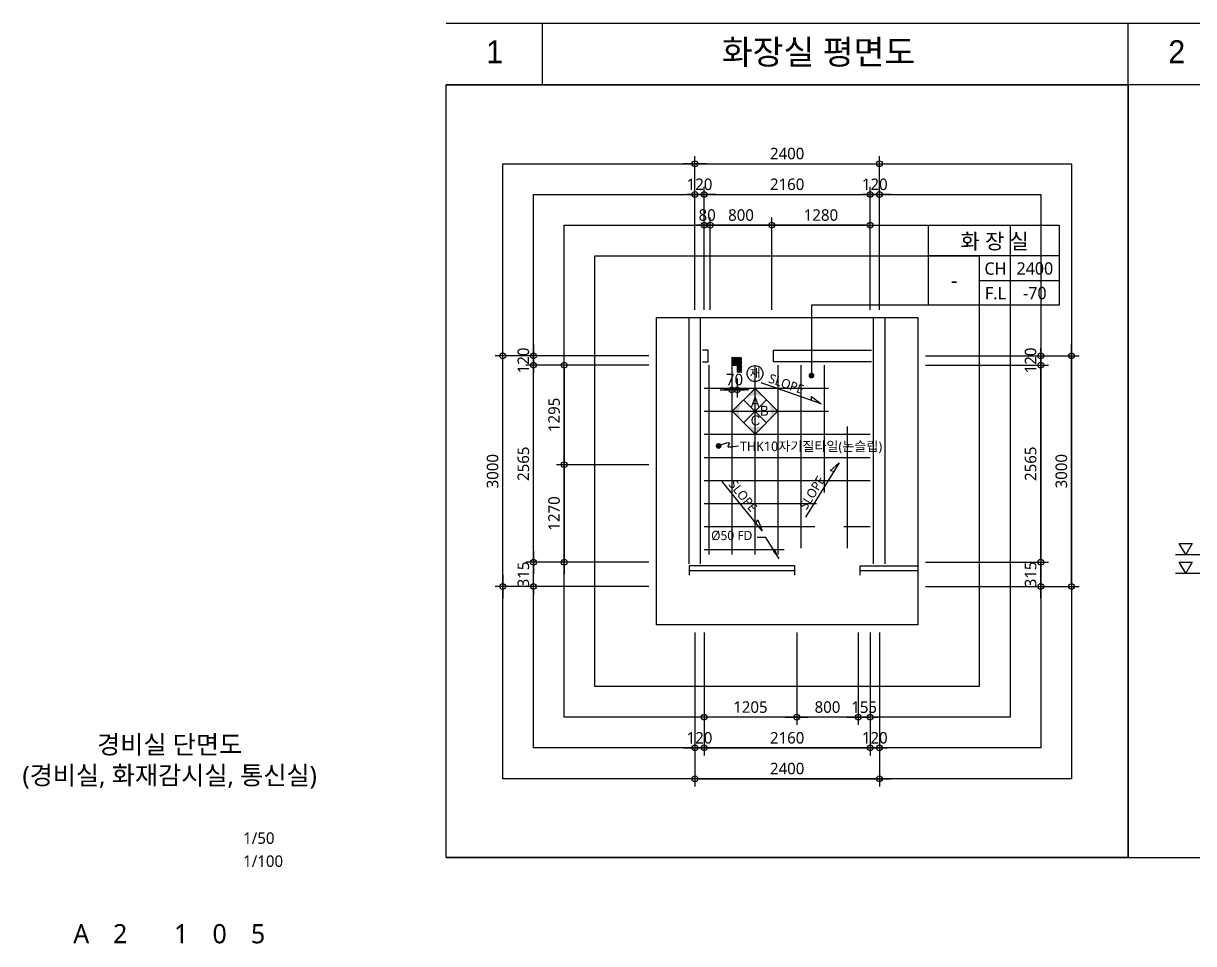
# Model space of a CAD drawing. Header units: millimetres. Extents: x 184384 to 428726, y 73696 to 101396.
# Drawn here: x 383919 to 399144, y 74076 to 86046 of the extents above; entities that cross this region are included whole.
import ezdxf
from ezdxf.enums import TextEntityAlignment as Align

# ---------------------------------------------------------------- set-up
doc = ezdxf.new("R2010")
doc.units = ezdxf.units.MM
doc.header["$LTSCALE"] = 100
doc.header["$MEASUREMENT"] = 0
doc.header["$PDSIZE"] = -10
doc.layers.get('0').update_dxf_attribs({"linetype": 'CONTINUOUS'})
doc.layers.get('DEFPOINTS').update_dxf_attribs({"color": 171, "linetype": 'CONTINUOUS'})
for name, color, linetype in [('9', 252, 'CONTINUOUS'), ('A-DIMS', 7, 'CONTINUOUS'), ('A-TEX2', 3, 'CONTINUOUS'), ('A-TEX3', 237, 'CONTINUOUS'), ('A-WALL2', 3, 'CONTINUOUS'), ('AA-FIN-LINE', 6, 'CONTINUOUS'), ('hatch', 8, 'CONTINUOUS'), ('INS', 251, 'CONTINUOUS'), ('LED', 7, 'CONTINUOUS'), ('NDIM', 7, 'CONTINUOUS'), ('TEXT', 3, 'CONTINUOUS'), ('TEXT(AXIS)', 2, 'CONTINUOUS'), ('TEXT(MIN)', 7, 'CONTINUOUS'), ('TEXT(NOTE小)', 1, 'CONTINUOUS'), ('TEXT(노트)', 7, 'CONTINUOUS'), ('TEXT(실명)', 3, 'CONTINUOUS'), ('TEXT-TITLE', 6, 'CONTINUOUS'), ('TEXT-기입', 6, 'CONTINUOUS'), ('TITLE', 7, 'CONTINUOUS'), ('WALL-석고보드', 7, 'CONTINUOUS')]:
    doc.layers.add(name, color=color, linetype=linetype)
doc.styles.add('CGS', font='cgse', dxfattribs={"bigfont": 'cgs'})
doc.styles.add('나눔바른고딕', font='NanumBarunGothic.ttf')
doc.styles.add('돋움', font='')
doc.styles.get('돋움').set_extended_font_data('Dotum')
doc.linetypes.add('BATTING', pattern='A,0.0001,-0.1,[134,ltypeshp.shx,S=0.1,R=0,X=-0.1,Y=0],-0.2,[134,ltypeshp.shx,S=0.1,R=180,X=0.1,Y=0],-0.1', length=0.4001)
doc.dimstyles.new('50 HSSHBY-A1_01', dxfattribs={"dimscale": 50, "dimtxt": 3, "dimasz": 1.5, "dimexe": 2, "dimexo": 3, "dimgap": 1.25, "dimtad": 1, "dimdec": 0, "dimzin": 0, "dimdsep": 46, "dimlunit": 6, "dimtxsty": '돋움', "dimblk": 'Dimdot-A1', "dimcen": 1, "dimdle": 1, "dimclrt": 3, "dimadec": 0, "dimazin": 0, "dimtfac": 1, "dimtdec": 0, "dimtix": 1, "dimtmove": 2, "dimatfit": 3, "dimfxl": 1, "dimtolj": 1, "dimtzin": 0, "dimarcsym": 0})
doc.dimstyles.new('NDIM 1200', dxfattribs={"dimscale": 500, "dimtxt": 3, "dimasz": 1, "dimexe": 2, "dimexo": 2, "dimgap": 1, "dimtad": 1, "dimdec": 0, "dimdsep": 46, "dimtxsty": 'CGS', "dimblk": 'DOT0', "dimcen": 1, "dimdle": 8, "dimclrd": 2, "dimclre": 2, "dimclrt": 2, "dimadec": 0, "dimazin": 0, "dimtfac": 1, "dimtdec": 0, "dimtix": 1, "dimtmove": 2, "dimatfit": 3, "dimldrblk": 'DOT0', "dimfxl": 1, "dimtolj": 1, "dimtzin": 0, "dimlwd": -1, "dimlwe": -1, "dimarcsym": 0})

# ---------------------------------------------------------------- blocks, each defined once
blk = doc.blocks.new('DOT0')
blk.add_line((-3, 0), (3, 0))
at = {"color": 6}
blk.add_circle((0, 0), 0.75, dxfattribs=at)
blk = doc.blocks.new('*D357')
at = {"layer": 'DEFPOINTS', "color": 0, "ltscale": 0.4, "transparency": 16777216}
for p in [(395056, 84221), (392656, 82221), (395056, 82221)]:
    blk.add_point(p, dxfattribs=at)
at = {"layer": 'NDIM', "ltscale": 0.4, "transparency": 16777216}
for p, q in [((392656, 82321), (392656, 84321)), ((392706, 84221), (395006, 84221)), ((395056, 82321), (395056, 84321))]:
    blk.add_line(p, q, dxfattribs=at)
at = {"layer": 'NDIM', "ltscale": 0.4, "transparency": 16777216, "xscale": 50, "yscale": 50, "zscale": 50, "rotation": 180}
blk.add_blockref('DOT0', (392656, 84221), dxfattribs=at)
at = {"layer": 'NDIM', "ltscale": 0.4, "transparency": 16777216, "xscale": 50, "yscale": 50, "zscale": 50}
blk.add_blockref('DOT0', (395056, 84221), dxfattribs=at)
at = {"layer": 'NDIM', "ltscale": 0.4, "transparency": 16777216, "insert": (393856, 84352), "char_height": 150, "attachment_point": 5, "style": '나눔바른고딕'}
blk.add_mtext('\\A1;2400', dxfattribs=at)
blk = doc.blocks.new('*D358')
at = {"layer": 'DEFPOINTS', "color": 0, "ltscale": 0.4, "transparency": 16777216}
for p in [(393656, 83421), (393656, 82221), (394936, 82221)]:
    blk.add_point(p, dxfattribs=at)
at = {"layer": 'NDIM', "ltscale": 0.4, "transparency": 16777216}
for p, q in [((393656, 82321), (393656, 83521)), ((394936, 82321), (394936, 83521)), ((394886, 83421), (393706, 83421))]:
    blk.add_line(p, q, dxfattribs=at)
at = {"layer": 'NDIM', "ltscale": 0.4, "transparency": 16777216, "xscale": 50, "yscale": 50, "zscale": 50}
for p, rotation in [((393656, 83421), 180.0000000001589), ((394936, 83421), 1.589128828527464e-10)]:
    blk.add_blockref('DOT0', p, dxfattribs=dict(at, rotation=rotation))
at = {"layer": 'NDIM', "ltscale": 0.4, "transparency": 16777216, "insert": (394296, 83552), "char_height": 150, "attachment_point": 5, "style": '나눔바른고딕'}
blk.add_mtext('\\A1;1280', dxfattribs=at)
blk = doc.blocks.new('*D359')
at = {"layer": 'DEFPOINTS', "color": 0, "ltscale": 0.4, "transparency": 16777216}
for p in [(395056, 83821), (394936, 82221), (395056, 82221)]:
    blk.add_point(p, dxfattribs=at)
at = {"layer": 'NDIM', "ltscale": 0.4, "transparency": 16777216}
for p, q in [((394936, 82321), (394936, 83921)), ((395056, 82321), (395056, 83921)), ((394886, 83821), (394836, 83821)), ((394936, 83821), (395056, 83821)), ((395106, 83821), (395156, 83821))]:
    blk.add_line(p, q, dxfattribs=at)
at = {"layer": 'NDIM', "ltscale": 0.4, "transparency": 16777216, "xscale": 50, "yscale": 50, "zscale": 50}
blk.add_blockref('DOT0', (394936, 83821), dxfattribs=at)
at = {"layer": 'NDIM', "ltscale": 0.4, "transparency": 16777216, "xscale": 50, "yscale": 50, "zscale": 50, "rotation": 180}
blk.add_blockref('DOT0', (395056, 83821), dxfattribs=at)
at = {"layer": 'NDIM', "ltscale": 0.4, "transparency": 16777216, "insert": (394996, 83952), "char_height": 150, "attachment_point": 5, "style": '나눔바른고딕'}
blk.add_mtext('\\A1;120', dxfattribs=at)
blk = doc.blocks.new('*D360')
at = {"layer": 'DEFPOINTS', "color": 0, "ltscale": 0.4, "transparency": 16777216}
for p in [(392776, 83821), (392656, 82221), (392776, 82221)]:
    blk.add_point(p, dxfattribs=at)
at = {"layer": 'NDIM', "ltscale": 0.4, "transparency": 16777216}
for p, q in [((392656, 82321), (392656, 83921)), ((392776, 82321), (392776, 83921)), ((392606, 83821), (392556, 83821)), ((392656, 83821), (392776, 83821)), ((392826, 83821), (392876, 83821))]:
    blk.add_line(p, q, dxfattribs=at)
at = {"layer": 'NDIM', "ltscale": 0.4, "transparency": 16777216, "xscale": 50, "yscale": 50, "zscale": 50}
blk.add_blockref('DOT0', (392656, 83821), dxfattribs=at)
at = {"layer": 'NDIM', "ltscale": 0.4, "transparency": 16777216, "xscale": 50, "yscale": 50, "zscale": 50, "rotation": 180}
blk.add_blockref('DOT0', (392776, 83821), dxfattribs=at)
at = {"layer": 'NDIM', "ltscale": 0.4, "transparency": 16777216, "insert": (392716, 83952), "char_height": 150, "attachment_point": 5, "style": '나눔바른고딕'}
blk.add_mtext('\\A1;120', dxfattribs=at)
blk = doc.blocks.new('*D361')
at = {"layer": 'DEFPOINTS', "color": 0, "ltscale": 0.4, "transparency": 16777216}
for p in [(392856, 83421), (392856, 82221), (393656, 82221)]:
    blk.add_point(p, dxfattribs=at)
at = {"layer": 'NDIM', "ltscale": 0.4, "transparency": 16777216}
for p, q in [((392856, 82321), (392856, 83521)), ((393656, 82321), (393656, 83521)), ((393606, 83421), (392906, 83421))]:
    blk.add_line(p, q, dxfattribs=at)
at = {"layer": 'NDIM', "ltscale": 0.4, "transparency": 16777216, "xscale": 50, "yscale": 50, "zscale": 50, "rotation": 180}
blk.add_blockref('DOT0', (392856, 83421), dxfattribs=at)
at = {"layer": 'NDIM', "ltscale": 0.4, "transparency": 16777216, "xscale": 50, "yscale": 50, "zscale": 50}
blk.add_blockref('DOT0', (393656, 83421), dxfattribs=at)
at = {"layer": 'NDIM', "ltscale": 0.4, "transparency": 16777216, "insert": (393256, 83552), "char_height": 150, "attachment_point": 5, "style": '나눔바른고딕'}
blk.add_mtext('\\A1;800', dxfattribs=at)
blk = doc.blocks.new('*D363')
at = {"layer": 'DEFPOINTS', "color": 0, "ltscale": 0.4, "transparency": 16777216}
for p in [(393136, 81528), (393206, 81528), (393136, 81281)]:
    blk.add_point(p, dxfattribs=at)
at = {"layer": 'NDIM', "ltscale": 0.4, "transparency": 16777216}
for p, q in [((393136, 81428), (393136, 81181)), ((393206, 81428), (393206, 81181)), ((393086, 81281), (393036, 81281)), ((393206, 81281), (393136, 81281)), ((393256, 81281), (393306, 81281))]:
    blk.add_line(p, q, dxfattribs=at)
at = {"layer": 'NDIM', "ltscale": 0.4, "transparency": 16777216, "xscale": 50, "yscale": 50, "zscale": 50}
for p, rotation in [((393136, 81281), 359.9999999816572), ((393206, 81281), 179.9999999816572)]:
    blk.add_blockref('DOT0', p, dxfattribs=dict(at, rotation=rotation))
at = {"layer": 'NDIM', "ltscale": 0.4, "transparency": 16777216, "insert": (393171, 81413), "char_height": 150, "attachment_point": 5, "rotation": 360, "style": '나눔바른고딕'}
blk.add_mtext('\\A1;70', dxfattribs=at)
blk = doc.blocks.new('Dimdot-A1')
at = {"layer": 'A-TEX3', "linetype": 'Continuous'}
for p, q in [((0, -1.23), (0, 1.23)), ((-1.23, 0), (1.23, 0))]:
    blk.add_line(p, q, dxfattribs=at)
at = {"layer": 'A-TEX3', "color": 6}
blk.add_circle((0, 0), 0.5, dxfattribs=at)
at = {"layer": 'A-TEX3', "color": 9}
blk.add_circle((0, 0), 0.25, dxfattribs=at)
blk = doc.blocks.new('*D364')
at = {"layer": 'DEFPOINTS', "color": 0, "ltscale": 0.4, "transparency": 16777216}
for p in [(394936, 83821), (392776, 82221), (394936, 82221)]:
    blk.add_point(p, dxfattribs=at)
at = {"layer": 'NDIM', "ltscale": 0.4, "transparency": 16777216}
for p, q in [((392776, 82321), (392776, 83921)), ((394936, 82321), (394936, 83921)), ((392826, 83821), (394886, 83821))]:
    blk.add_line(p, q, dxfattribs=at)
at = {"layer": 'NDIM', "ltscale": 0.4, "transparency": 16777216, "xscale": 50, "yscale": 50, "zscale": 50, "rotation": 180}
blk.add_blockref('DOT0', (392776, 83821), dxfattribs=at)
at = {"layer": 'NDIM', "ltscale": 0.4, "transparency": 16777216, "xscale": 50, "yscale": 50, "zscale": 50}
blk.add_blockref('DOT0', (394936, 83821), dxfattribs=at)
at = {"layer": 'NDIM', "ltscale": 0.4, "transparency": 16777216, "insert": (393856, 83952), "char_height": 150, "attachment_point": 5, "style": '나눔바른고딕'}
blk.add_mtext('\\A1;2160', dxfattribs=at)
blk = doc.blocks.new('*D365')
at = {"layer": 'DEFPOINTS', "color": 0, "ltscale": 0.4, "transparency": 16777216}
for p in [(392776, 83421), (392776, 82221), (392856, 82221)]:
    blk.add_point(p, dxfattribs=at)
at = {"layer": 'NDIM', "ltscale": 0.4, "transparency": 16777216}
for p, q in [((392776, 82321), (392776, 83521)), ((392856, 82321), (392856, 83521)), ((392726, 83421), (392676, 83421)), ((392856, 83421), (392776, 83421)), ((392906, 83421), (392956, 83421))]:
    blk.add_line(p, q, dxfattribs=at)
at = {"layer": 'NDIM', "ltscale": 0.4, "transparency": 16777216, "xscale": 50, "yscale": 50, "zscale": 50}
for p, rotation in [((392776, 83421), 9.48358055990767e-10), ((392856, 83421), 180.0000000009484)]:
    blk.add_blockref('DOT0', p, dxfattribs=dict(at, rotation=rotation))
at = {"layer": 'NDIM', "ltscale": 0.4, "transparency": 16777216, "insert": (392816, 83552), "char_height": 150, "attachment_point": 5, "style": '나눔바른고딕'}
blk.add_mtext('\\A1;80', dxfattribs=at)
blk = doc.blocks.new('*D366')
at = {"layer": 'DEFPOINTS', "color": 0, "ltscale": 0.4, "transparency": 16777216}
for p in [(390156, 81721), (392156, 81721), (392156, 78721)]:
    blk.add_point(p, dxfattribs=at)
at = {"layer": 'NDIM', "ltscale": 0.4, "transparency": 16777216}
for p, q in [((392056, 81721), (390056, 81721)), ((390156, 78771), (390156, 81671)), ((392056, 78721), (390056, 78721))]:
    blk.add_line(p, q, dxfattribs=at)
at = {"layer": 'NDIM', "ltscale": 0.4, "transparency": 16777216, "xscale": 50, "yscale": 50, "zscale": 50}
for p, rotation in [((390156, 81721), 89.99999999999999), ((390156, 78721), 270)]:
    blk.add_blockref('DOT0', p, dxfattribs=dict(at, rotation=rotation))
at = {"layer": 'NDIM', "ltscale": 0.4, "transparency": 16777216, "insert": (390024, 80221), "char_height": 150, "attachment_point": 5, "rotation": 90, "style": '나눔바른고딕'}
blk.add_mtext('\\A1;3000', dxfattribs=at)
blk = doc.blocks.new('*D367')
at = {"layer": 'DEFPOINTS', "color": 0, "ltscale": 0.4, "transparency": 16777216}
for p in [(392156, 81601), (390956, 80306), (392156, 80306)]:
    blk.add_point(p, dxfattribs=at)
at = {"layer": 'NDIM', "ltscale": 0.4, "transparency": 16777216}
for p, q in [((392056, 81601), (390856, 81601)), ((390956, 81551), (390956, 80356)), ((392056, 80306), (390856, 80306))]:
    blk.add_line(p, q, dxfattribs=at)
at = {"layer": 'NDIM', "ltscale": 0.4, "transparency": 16777216, "xscale": 50, "yscale": 50, "zscale": 50}
for p, rotation in [((390956, 81601), 90), ((390956, 80306), 270)]:
    blk.add_blockref('DOT0', p, dxfattribs=dict(at, rotation=rotation))
at = {"layer": 'NDIM', "ltscale": 0.4, "transparency": 16777216, "insert": (390824, 80953), "char_height": 150, "attachment_point": 5, "rotation": 90, "style": '나눔바른고딕'}
blk.add_mtext('\\A1;1295', dxfattribs=at)
blk = doc.blocks.new('*D368')
at = {"layer": 'DEFPOINTS', "color": 0, "ltscale": 0.4, "transparency": 16777216}
for p in [(390556, 81721), (392156, 81721), (392156, 81601)]:
    blk.add_point(p, dxfattribs=at)
at = {"layer": 'NDIM', "ltscale": 0.4, "transparency": 16777216}
for p, q in [((390556, 81771), (390556, 81821)), ((392056, 81721), (390456, 81721)), ((390556, 81601), (390556, 81721)), ((392056, 81601), (390456, 81601)), ((390556, 81551), (390556, 81501))]:
    blk.add_line(p, q, dxfattribs=at)
at = {"layer": 'NDIM', "ltscale": 0.4, "transparency": 16777216, "xscale": 50, "yscale": 50, "zscale": 50}
for p, rotation in [((390556, 81721), 270), ((390556, 81601), 90)]:
    blk.add_blockref('DOT0', p, dxfattribs=dict(at, rotation=rotation))
at = {"layer": 'NDIM', "ltscale": 0.4, "transparency": 16777216, "insert": (390424, 81661), "char_height": 150, "attachment_point": 5, "rotation": 90, "style": '나눔바른고딕'}
blk.add_mtext('\\A1;120', dxfattribs=at)
blk = doc.blocks.new('*D369')
at = {"layer": 'DEFPOINTS', "color": 0, "ltscale": 0.4, "transparency": 16777216}
for p in [(390556, 79036), (392156, 79036), (392156, 78721)]:
    blk.add_point(p, dxfattribs=at)
at = {"layer": 'NDIM', "ltscale": 0.4, "transparency": 16777216}
for p, q in [((392056, 79036), (390456, 79036)), ((390556, 79086), (390556, 79136)), ((390556, 78721), (390556, 79036)), ((392056, 78721), (390456, 78721)), ((390556, 78671), (390556, 78621))]:
    blk.add_line(p, q, dxfattribs=at)
at = {"layer": 'NDIM', "ltscale": 0.4, "transparency": 16777216, "xscale": 50, "yscale": 50, "zscale": 50}
for p, rotation in [((390556, 79036), 270), ((390556, 78721), 90)]:
    blk.add_blockref('DOT0', p, dxfattribs=dict(at, rotation=rotation))
at = {"layer": 'NDIM', "ltscale": 0.4, "transparency": 16777216, "insert": (390424, 78878), "char_height": 150, "attachment_point": 5, "rotation": 90, "style": '나눔바른고딕'}
blk.add_mtext('\\A1;315', dxfattribs=at)
blk = doc.blocks.new('*D370')
at = {"layer": 'DEFPOINTS', "color": 0, "ltscale": 0.4, "transparency": 16777216}
for p in [(392156, 80306), (390956, 79036), (392156, 79036)]:
    blk.add_point(p, dxfattribs=at)
at = {"layer": 'NDIM', "ltscale": 0.4, "transparency": 16777216}
for p, q in [((392056, 80306), (390856, 80306)), ((390956, 80256), (390956, 79086)), ((392056, 79036), (390856, 79036))]:
    blk.add_line(p, q, dxfattribs=at)
at = {"layer": 'NDIM', "ltscale": 0.4, "transparency": 16777216, "xscale": 50, "yscale": 50, "zscale": 50}
for p, rotation in [((390956, 80306), 90), ((390956, 79036), 270)]:
    blk.add_blockref('DOT0', p, dxfattribs=dict(at, rotation=rotation))
at = {"layer": 'NDIM', "ltscale": 0.4, "transparency": 16777216, "insert": (390824, 79671), "char_height": 150, "attachment_point": 5, "rotation": 90, "style": '나눔바른고딕'}
blk.add_mtext('\\A1;1270', dxfattribs=at)
blk = doc.blocks.new('*D371')
at = {"layer": 'DEFPOINTS', "color": 0, "ltscale": 0.4, "transparency": 16777216}
for p in [(390556, 81601), (392156, 81601), (392156, 79036)]:
    blk.add_point(p, dxfattribs=at)
at = {"layer": 'NDIM', "ltscale": 0.4, "transparency": 16777216}
for p, q in [((392056, 81601), (390456, 81601)), ((390556, 79086), (390556, 81551)), ((392056, 79036), (390456, 79036))]:
    blk.add_line(p, q, dxfattribs=at)
at = {"layer": 'NDIM', "ltscale": 0.4, "transparency": 16777216, "xscale": 50, "yscale": 50, "zscale": 50}
for p, rotation in [((390556, 81601), 89.99999999999999), ((390556, 79036), 270)]:
    blk.add_blockref('DOT0', p, dxfattribs=dict(at, rotation=rotation))
at = {"layer": 'NDIM', "ltscale": 0.4, "transparency": 16777216, "insert": (390424, 80318), "char_height": 150, "attachment_point": 5, "rotation": 90, "style": '나눔바른고딕'}
blk.add_mtext('\\A1;2565', dxfattribs=at)
blk = doc.blocks.new('*D372')
at = {"layer": 'DEFPOINTS', "color": 0, "ltscale": 0.4, "transparency": 16777216}
for p in [(395556, 81721), (397556, 81721), (395556, 78721)]:
    blk.add_point(p, dxfattribs=at)
at = {"layer": 'NDIM', "ltscale": 0.4, "transparency": 16777216}
for p, q in [((395656, 81721), (397656, 81721)), ((397556, 78771), (397556, 81671)), ((395656, 78721), (397656, 78721))]:
    blk.add_line(p, q, dxfattribs=at)
at = {"layer": 'NDIM', "ltscale": 0.4, "transparency": 16777216, "xscale": 50, "yscale": 50, "zscale": 50}
for p, rotation in [((397556, 81721), 89.99999999999999), ((397556, 78721), 270)]:
    blk.add_blockref('DOT0', p, dxfattribs=dict(at, rotation=rotation))
at = {"layer": 'NDIM', "ltscale": 0.4, "transparency": 16777216, "insert": (397424, 80221), "char_height": 150, "attachment_point": 5, "rotation": 90, "style": '나눔바른고딕'}
blk.add_mtext('\\A1;3000', dxfattribs=at)
blk = doc.blocks.new('*D373')
at = {"layer": 'DEFPOINTS', "color": 0, "ltscale": 0.4, "transparency": 16777216}
for p in [(395556, 81721), (397156, 81721), (395556, 81601)]:
    blk.add_point(p, dxfattribs=at)
at = {"layer": 'NDIM', "ltscale": 0.4, "transparency": 16777216}
for p, q in [((397156, 81771), (397156, 81821)), ((395656, 81721), (397256, 81721)), ((397156, 81601), (397156, 81721)), ((395656, 81601), (397256, 81601)), ((397156, 81551), (397156, 81501))]:
    blk.add_line(p, q, dxfattribs=at)
at = {"layer": 'NDIM', "ltscale": 0.4, "transparency": 16777216, "xscale": 50, "yscale": 50, "zscale": 50}
for p, rotation in [((397156, 81721), 270), ((397156, 81601), 90)]:
    blk.add_blockref('DOT0', p, dxfattribs=dict(at, rotation=rotation))
at = {"layer": 'NDIM', "ltscale": 0.4, "transparency": 16777216, "insert": (397024, 81661), "char_height": 150, "attachment_point": 5, "rotation": 90, "style": '나눔바른고딕'}
blk.add_mtext('\\A1;120', dxfattribs=at)
blk = doc.blocks.new('*D374')
at = {"layer": 'DEFPOINTS', "color": 0, "ltscale": 0.4, "transparency": 16777216}
for p in [(395556, 79036), (397156, 79036), (395556, 78721)]:
    blk.add_point(p, dxfattribs=at)
at = {"layer": 'NDIM', "ltscale": 0.4, "transparency": 16777216}
for p, q in [((395656, 79036), (397256, 79036)), ((397156, 79086), (397156, 79136)), ((397156, 78721), (397156, 79036)), ((395656, 78721), (397256, 78721)), ((397156, 78671), (397156, 78621))]:
    blk.add_line(p, q, dxfattribs=at)
at = {"layer": 'NDIM', "ltscale": 0.4, "transparency": 16777216, "xscale": 50, "yscale": 50, "zscale": 50}
for p, rotation in [((397156, 79036), 270), ((397156, 78721), 90)]:
    blk.add_blockref('DOT0', p, dxfattribs=dict(at, rotation=rotation))
at = {"layer": 'NDIM', "ltscale": 0.4, "transparency": 16777216, "insert": (397024, 78878), "char_height": 150, "attachment_point": 5, "rotation": 90, "style": '나눔바른고딕'}
blk.add_mtext('\\A1;315', dxfattribs=at)
blk = doc.blocks.new('*D375')
at = {"layer": 'DEFPOINTS', "color": 0, "ltscale": 0.4, "transparency": 16777216}
for p in [(395556, 81601), (397156, 81601), (395556, 79036)]:
    blk.add_point(p, dxfattribs=at)
at = {"layer": 'NDIM', "ltscale": 0.4, "transparency": 16777216}
for p, q in [((395656, 81601), (397256, 81601)), ((397156, 79086), (397156, 81551)), ((395656, 79036), (397256, 79036))]:
    blk.add_line(p, q, dxfattribs=at)
at = {"layer": 'NDIM', "ltscale": 0.4, "transparency": 16777216, "xscale": 50, "yscale": 50, "zscale": 50}
for p, rotation in [((397156, 81601), 89.99999999999999), ((397156, 79036), 270)]:
    blk.add_blockref('DOT0', p, dxfattribs=dict(at, rotation=rotation))
at = {"layer": 'NDIM', "ltscale": 0.4, "transparency": 16777216, "insert": (397024, 80318), "char_height": 150, "attachment_point": 5, "rotation": 90, "style": '나눔바른고딕'}
blk.add_mtext('\\A1;2565', dxfattribs=at)
blk = doc.blocks.new('*D376')
at = {"layer": 'DEFPOINTS', "color": 0, "ltscale": 0.4, "transparency": 16777216}
for p in [(392656, 78221), (395056, 78221), (395056, 76221)]:
    blk.add_point(p, dxfattribs=at)
at = {"layer": 'NDIM', "ltscale": 0.4, "transparency": 16777216}
for p, q in [((392656, 78121), (392656, 76121)), ((395056, 78121), (395056, 76121)), ((392706, 76221), (395006, 76221))]:
    blk.add_line(p, q, dxfattribs=at)
at = {"layer": 'NDIM', "ltscale": 0.4, "transparency": 16777216, "xscale": 50, "yscale": 50, "zscale": 50, "rotation": 180}
blk.add_blockref('DOT0', (392656, 76221), dxfattribs=at)
at = {"layer": 'NDIM', "ltscale": 0.4, "transparency": 16777216, "xscale": 50, "yscale": 50, "zscale": 50}
blk.add_blockref('DOT0', (395056, 76221), dxfattribs=at)
at = {"layer": 'NDIM', "ltscale": 0.4, "transparency": 16777216, "insert": (393856, 76352), "char_height": 150, "attachment_point": 5, "style": '나눔바른고딕'}
blk.add_mtext('\\A1;2400', dxfattribs=at)
blk = doc.blocks.new('*D377')
at = {"layer": 'DEFPOINTS', "color": 0, "ltscale": 0.4, "transparency": 16777216}
for p in [(394781, 78221), (394936, 78221), (394781, 77021)]:
    blk.add_point(p, dxfattribs=at)
at = {"layer": 'NDIM', "ltscale": 0.4, "transparency": 16777216}
for p, q in [((394781, 78121), (394781, 76921)), ((394936, 78121), (394936, 76921)), ((394731, 77021), (394681, 77021)), ((394936, 77021), (394781, 77021)), ((394986, 77021), (395036, 77021))]:
    blk.add_line(p, q, dxfattribs=at)
at = {"layer": 'NDIM', "ltscale": 0.4, "transparency": 16777216, "xscale": 50, "yscale": 50, "zscale": 50}
for p, rotation in [((394781, 77021), 359.9999999986875), ((394936, 77021), 179.9999999986875)]:
    blk.add_blockref('DOT0', p, dxfattribs=dict(at, rotation=rotation))
at = {"layer": 'NDIM', "ltscale": 0.4, "transparency": 16777216, "insert": (394858, 77151), "char_height": 150, "attachment_point": 5, "rotation": 360, "style": '나눔바른고딕'}
blk.add_mtext('\\A1;155', dxfattribs=at)
blk = doc.blocks.new('*D378')
at = {"layer": 'DEFPOINTS', "color": 0, "ltscale": 0.4, "transparency": 16777216}
for p in [(394936, 78221), (395056, 78221), (395056, 76621)]:
    blk.add_point(p, dxfattribs=at)
at = {"layer": 'NDIM', "ltscale": 0.4, "transparency": 16777216}
for p, q in [((394936, 78121), (394936, 76521)), ((395056, 78121), (395056, 76521)), ((394886, 76621), (394836, 76621)), ((394936, 76621), (395056, 76621)), ((395106, 76621), (395156, 76621))]:
    blk.add_line(p, q, dxfattribs=at)
at = {"layer": 'NDIM', "ltscale": 0.4, "transparency": 16777216, "xscale": 50, "yscale": 50, "zscale": 50}
blk.add_blockref('DOT0', (394936, 76621), dxfattribs=at)
at = {"layer": 'NDIM', "ltscale": 0.4, "transparency": 16777216, "xscale": 50, "yscale": 50, "zscale": 50, "rotation": 180}
blk.add_blockref('DOT0', (395056, 76621), dxfattribs=at)
at = {"layer": 'NDIM', "ltscale": 0.4, "transparency": 16777216, "insert": (394996, 76752), "char_height": 150, "attachment_point": 5, "style": '나눔바른고딕'}
blk.add_mtext('\\A1;120', dxfattribs=at)
blk = doc.blocks.new('*D379')
at = {"layer": 'DEFPOINTS', "color": 0, "ltscale": 0.4, "transparency": 16777216}
for p in [(392656, 78221), (392776, 78221), (392776, 76621)]:
    blk.add_point(p, dxfattribs=at)
at = {"layer": 'NDIM', "ltscale": 0.4, "transparency": 16777216}
for p, q in [((392656, 78121), (392656, 76521)), ((392776, 78121), (392776, 76521)), ((392606, 76621), (392556, 76621)), ((392656, 76621), (392776, 76621)), ((392826, 76621), (392876, 76621))]:
    blk.add_line(p, q, dxfattribs=at)
at = {"layer": 'NDIM', "ltscale": 0.4, "transparency": 16777216, "xscale": 50, "yscale": 50, "zscale": 50}
blk.add_blockref('DOT0', (392656, 76621), dxfattribs=at)
at = {"layer": 'NDIM', "ltscale": 0.4, "transparency": 16777216, "xscale": 50, "yscale": 50, "zscale": 50, "rotation": 180}
blk.add_blockref('DOT0', (392776, 76621), dxfattribs=at)
at = {"layer": 'NDIM', "ltscale": 0.4, "transparency": 16777216, "insert": (392716, 76752), "char_height": 150, "attachment_point": 5, "style": '나눔바른고딕'}
blk.add_mtext('\\A1;120', dxfattribs=at)
blk = doc.blocks.new('*D380')
at = {"layer": 'DEFPOINTS', "color": 0, "ltscale": 0.4, "transparency": 16777216}
for p in [(393981, 78221), (394781, 78221), (393981, 77021)]:
    blk.add_point(p, dxfattribs=at)
at = {"layer": 'NDIM', "ltscale": 0.4, "transparency": 16777216}
for p, q in [((393981, 78121), (393981, 76921)), ((394781, 78121), (394781, 76921)), ((394731, 77021), (394031, 77021))]:
    blk.add_line(p, q, dxfattribs=at)
at = {"layer": 'NDIM', "ltscale": 0.4, "transparency": 16777216, "xscale": 50, "yscale": 50, "zscale": 50, "rotation": 180}
blk.add_blockref('DOT0', (393981, 77021), dxfattribs=at)
at = {"layer": 'NDIM', "ltscale": 0.4, "transparency": 16777216, "xscale": 50, "yscale": 50, "zscale": 50}
blk.add_blockref('DOT0', (394781, 77021), dxfattribs=at)
at = {"layer": 'NDIM', "ltscale": 0.4, "transparency": 16777216, "insert": (394381, 77152), "char_height": 150, "attachment_point": 5, "style": '나눔바른고딕'}
blk.add_mtext('\\A1;800', dxfattribs=at)
blk = doc.blocks.new('*D382')
at = {"layer": 'DEFPOINTS', "color": 0, "ltscale": 0.4, "transparency": 16777216}
for p in [(392776, 78221), (394936, 78221), (394936, 76621)]:
    blk.add_point(p, dxfattribs=at)
at = {"layer": 'NDIM', "ltscale": 0.4, "transparency": 16777216}
for p, q in [((392776, 78121), (392776, 76521)), ((394936, 78121), (394936, 76521)), ((392826, 76621), (394886, 76621))]:
    blk.add_line(p, q, dxfattribs=at)
at = {"layer": 'NDIM', "ltscale": 0.4, "transparency": 16777216, "xscale": 50, "yscale": 50, "zscale": 50, "rotation": 180}
blk.add_blockref('DOT0', (392776, 76621), dxfattribs=at)
at = {"layer": 'NDIM', "ltscale": 0.4, "transparency": 16777216, "xscale": 50, "yscale": 50, "zscale": 50}
blk.add_blockref('DOT0', (394936, 76621), dxfattribs=at)
at = {"layer": 'NDIM', "ltscale": 0.4, "transparency": 16777216, "insert": (393856, 76752), "char_height": 150, "attachment_point": 5, "style": '나눔바른고딕'}
blk.add_mtext('\\A1;2160', dxfattribs=at)
blk = doc.blocks.new('*D381')
at = {"layer": 'DEFPOINTS', "color": 0, "ltscale": 0.4, "transparency": 16777216}
for p in [(392776, 78221), (393981, 78221), (392776, 77021)]:
    blk.add_point(p, dxfattribs=at)
at = {"layer": 'NDIM', "ltscale": 0.4, "transparency": 16777216}
for p, q in [((392776, 78121), (392776, 76921)), ((393981, 78121), (393981, 76921)), ((393931, 77021), (392826, 77021))]:
    blk.add_line(p, q, dxfattribs=at)
at = {"layer": 'NDIM', "ltscale": 0.4, "transparency": 16777216, "xscale": 50, "yscale": 50, "zscale": 50}
for p, rotation in [((392776, 77021), 179.9999999999364), ((393981, 77021), 359.9999999999363)]:
    blk.add_blockref('DOT0', p, dxfattribs=dict(at, rotation=rotation))
at = {"layer": 'NDIM', "ltscale": 0.4, "transparency": 16777216, "insert": (393378, 77152), "char_height": 150, "attachment_point": 5, "style": '나눔바른고딕'}
blk.add_mtext('\\A1;1205', dxfattribs=at)
blk = doc.blocks.new('A$C51E23882')
at = {"layer": 'TITLE'}
blk.add_lwpolyline([(8500, 0), (0, 0), (0, 5200), (8500, 5200)], close=True, dxfattribs=at)
for points in [[(8500, 3200), (0, 3200)], [(3300, 3200), (3300, 0)], [(5300, 3200), (5300, 0)], [(3300, 1600), (8500, 1600)]]:
    blk.add_lwpolyline(points, dxfattribs=at)
at = {"layer": 'TITLE', "style": '나눔바른고딕'}
for s, p in [('CH', (4352, 2378)), ('F.L', (4352, 778))]:
    blk.add_text(s, height=800, dxfattribs=at).set_placement(p, align=Align.MIDDLE)

msp = doc.modelspace()

# ---------------------------------------------------------------- hatches: boundary and pattern name
at = {"layer": 'A-WALL2'}
h = msp.add_hatch(color=6, dxfattribs=at)
h.paths.add_polyline_path([(393587.1, 81149.3), (393438.7, 81297.8), (393290.2, 81149.3, -0.4142136)])
h.paths.add_polyline_path([(393290.2, 81149.3), (393141.7, 81000.8), (393290.2, 80852.3, -0.1989124), (393228.7, 81000.8, -0.1989124)])
h.paths.add_polyline_path([(393290.2, 80852.3), (393438.7, 80703.8), (393587.1, 80852.3, -0.4142136)])
h.paths.add_polyline_path([(393735.6, 81000.8), (393587.1, 81149.3, -0.1989124), (393648.7, 81000.8, -0.1989124), (393587.1, 80852.3)])
at = {"layer": 'hatch', "ltscale": 10000}
h = msp.add_hatch(dxfattribs=at)
h.set_pattern_fill('ANSI31', color=256, scale=100)
h.set_pattern_definition([(45, (381465.741, 161126.858), (-8.8388348, 8.8388348), [])])
h.paths.add_polyline_path([(393205.6, 81504.8), (393265.6, 81504.8), (393265.6, 81703.7), (393135.6, 81703.7), (393135.6, 81600.8), (393205.6, 81600.8)])

# ---------------------------------------------------------------- linework, layer by layer
at = {"ltscale": 1000}
for p, q in [((424918.1, 86045.8), (389418.1, 86045.8)), ((398293.1, 75195.8), (398293.1, 86045.8)), ((424918.1, 85245.8), (389418.1, 85245.8)), ((389418.1, 75195.8), (424918.1, 75195.8))]:
    msp.add_line(p, q, dxfattribs=at)
msp.add_line((390668.1, 86045.8), (390668.1, 85245.8))
msp.add_lwpolyline([(389418.1, 85245.8), (398293.1, 85245.8), (398293.1, 75195.8), (389418.1, 75195.8)], close=True, dxfattribs=at)
msp.add_lwpolyline([(395695.6, 82380.8), (394172.9, 82380.8), (394172.9, 81465.1)], dxfattribs=at)
at = {"layer": '9', "color": 5}
for p, q in [((392835.6, 81600.8), (392835.6, 79135.8)), ((393135.6, 81600.8), (393135.6, 79135.8)), ((393435.6, 81600.8), (393435.6, 79135.8)), ((393735.6, 81600.8), (393735.6, 79135.8)), ((394035.6, 81600.8), (394035.6, 79220.8)), ((394335.6, 81600.8), (394335.6, 79945.4)), ((392775.6, 81300.8), (394395.6, 81300.8)), ((392775.6, 81000.8), (394395.6, 81000.8)), ((392775.6, 80700.8), (394935.6, 80700.8)), ((394635.6, 80800.8), (394635.6, 79220.8)), ((392775.6, 80400.8), (394935.6, 80400.8)), ((392775.6, 80100.8), (394935.6, 80100.8)), ((392775.6, 79800.8), (394235.8, 79800.8)), ((392775.6, 79500.8), (394218.1, 79500.8)), ((394593.1, 79500.8), (394935.6, 79500.8)), ((392775.6, 79200.8), (393815.6, 79200.8))]:
    msp.add_line(p, q, dxfattribs=at)
at = {"layer": 'A-DIMS', "linetype": 'Continuous'}
for p, q in [((398908.9, 79135.8), (399930.6, 79135.8)), ((398908.9, 78895.8), (399930.6, 78895.8))]:
    msp.add_line(p, q, dxfattribs=at)
for points in [[(394175, 81140.8), (394172.1, 81191), (394298.2, 81097.5), (393516.5, 81372.3)], [(394463.5, 80216.9), (394413.8, 80224.9), (394532.3, 80327.8), (394095.3, 79623.8)], [(393449, 79544.8), (393472.8, 79589.1), (393531, 79443.3), (393010.3, 80087.8)]]:
    msp.add_lwpolyline(points, dxfattribs=at)
for points in [[(399041.1, 79135.8), (398958.3, 79279.1), (399123.8, 79279.1)], [(399041.1, 78895.8), (398958.3, 79039.1), (399123.8, 79039.1)]]:
    msp.add_lwpolyline(points, close=True, dxfattribs=at)
at = {"layer": 'A-WALL2', "color": 6}
for p, q in [((393290.2, 81149.3), (393587.1, 80852.3)), ((393587.1, 81149.3), (393290.2, 80852.3))]:
    msp.add_line(p, q, dxfattribs=at)
msp.add_lwpolyline([(393141.7, 81000.8), (393438.7, 80703.8), (393735.6, 81000.8), (393438.7, 81297.8)], close=True, dxfattribs=at)
at = {"layer": 'DEFPOINTS'}
for points in [[(390155.6, 84220.8), (397555.6, 84220.8), (397555.6, 76220.8), (390155.6, 76220.8)], [(390555.6, 83820.8), (397155.6, 83820.8), (397155.6, 76620.8), (390555.6, 76620.8)], [(390955.6, 83420.8), (396755.6, 83420.8), (396755.6, 77020.8), (390955.6, 77020.8)], [(391355.6, 83020.8), (396355.6, 83020.8), (396355.6, 77420.8), (391355.6, 77420.8)], [(392155.6, 82220.8), (395555.6, 82220.8), (395555.6, 78220.8), (392155.6, 78220.8)]]:
    msp.add_lwpolyline(points, close=True, dxfattribs=at)
at = {"layer": 'INS', "linetype": 'BATTING', "ltscale": 1.45}
msp.add_line((392580.6, 78930.8), (393955.6, 78930.8), dxfattribs=at)
msp.add_lwpolyline([(394805.6, 78930.8), (395555.6, 78930.8)], dxfattribs=at)
at = {"layer": 'LED', "const_width": 37.5}
for points in [[(394172.9, 81483.9, -1), (394172.9, 81446.4, -1)], [(392964.7, 80568.1, -1), (392964.7, 80530.6, -1)]]:
    msp.add_lwpolyline(points, format="xyb", close=True, dxfattribs=at)
at = {"layer": 'LED'}
msp.add_lwpolyline([(392964.7, 80549.3), (393027.2, 80575.4), (393068.6, 80589.4), (393092.7, 80593.7), (393103.4, 80590.6), (393104.3, 80582.2), (393099.2, 80570.9), (393092.1, 80558.9), (393086.5, 80548.5), (393085.8, 80541.4), (393090.3, 80537.6), (393100, 80536.4), (393114.8, 80537.3), (393134.5, 80539.6), (393159, 80542.8), (393188.2, 80546.2), (393222, 80549.3)], dxfattribs=at)
at = {"layer": 'TEXT(AXIS)', "ltscale": 10000}
msp.add_lwpolyline([(393135.6, 81703.7), (393135.6, 81600.8), (393205.6, 81600.8), (393205.6, 81504.8)], dxfattribs=at)
at = {"layer": 'TEXT(NOTE小)'}
msp.add_circle((393438.2, 81491), 103.1, dxfattribs=at)
at = {"layer": 'WALL-석고보드', "color": 8, "ltscale": 1000}
for p, q in [((392580.6, 79015.8), (392580.6, 82220.8)), ((392730.6, 79015.8), (392730.6, 82220.8)), ((394980.6, 79015.8), (394980.6, 82220.8)), ((395130.6, 79015.8), (395130.6, 82220.8))]:
    msp.add_line(p, q, dxfattribs=at)
for points in [[(392755.6, 81645.8), (392830.6, 81645.8), (392830.6, 81795.8), (392755.6, 81795.8)], [(394955.6, 81645.8), (393680.6, 81645.8), (393680.6, 81795.8), (394955.6, 81795.8)], [(393955.6, 78870.8), (393955.6, 78990.8), (392580.6, 78990.8), (392580.6, 78870.8)], [(394805.6, 78870.8), (394805.6, 78990.8), (395555.6, 78990.8)]]:
    msp.add_lwpolyline(points, dxfattribs=at)

# ---------------------------------------------------------------- block references
at = {"xscale": 0.2, "yscale": 0.2, "zscale": 0.2}
msp.add_blockref('A$C51E23882', (395695.6, 82380.8), dxfattribs=at)

# ---------------------------------------------------------------- texts
at = {"layer": 'A-DIMS', "linetype": 'Continuous', "style": '돋움'}
for s, p in [('A', (393382.9, 81054.7)), ('B', (393503, 80941.8)), ('C', (393382.9, 80817.1))]:
    msp.add_text(s, height=130, dxfattribs=at).set_placement(p)
at = {"layer": 'A-TEX2', "style": '돋움'}
for s, p in [('1', (389940.9, 85527.1)), ('2', (398815.9, 85527.1))]:
    msp.add_text(s, height=300, dxfattribs=at).set_placement(p)
at = {"layer": 'A-TEX2', "style": '나눔바른고딕'}
for rotation, p in [(340.63017, (393603.7, 81378.6)), (308.93534, (393087.9, 80047.4)), (58.16855, (394107.9, 79710.4))]:
    msp.add_text('SLOPE', height=120, rotation=rotation, dxfattribs=at).set_placement(p)
at = {"layer": 'TEXT', "style": '나눔바른고딕'}
msp.add_text('화장실 평면도', height=320, dxfattribs=at).set_placement((394264.9, 85673.9), align=Align.MIDDLE_CENTER)
at = {"layer": 'TEXT(MIN)', "style": '나눔바른고딕'}
msp.add_text('Ø50 FD', height=120, dxfattribs=at).set_placement((392866.6, 79385.3), align=Align.MIDDLE_LEFT)
at = {"layer": 'TEXT(NOTE小)', "style": '나눔바른고딕'}
msp.add_text('재', height=110, dxfattribs=at).set_placement((393438.8, 81495.8), align=Align.MIDDLE_CENTER)
at = {"layer": 'TEXT(노트)', "style": '나눔바른고딕'}
msp.add_text('THK10자기질타일(논슬립)', height=125, dxfattribs=at).set_placement((393241.8, 80544.6), align=Align.MIDDLE_LEFT)
at = {"layer": 'TEXT(실명)', "style": '나눔바른고딕'}
for s, height, p in [('화 장 실', 200, (396555.9, 83214.2)), ('2400', 160, (397078.9, 82858.4)), ('-', 200, (396028.5, 82703.5)), ('-70', 160, (397078.9, 82538.4))]:
    msp.add_text(s, height=height, dxfattribs=at).set_placement(p, align=Align.MIDDLE)
at = {"layer": 'TEXT-TITLE', "style": '나눔바른고딕'}
for s, p in [('경비실 단면도', (385822, 76545.3)), ('(경비실, 화재감시실, 통신실)', (385822, 76145.3))]:
    msp.add_text(s, height=240, dxfattribs=at).set_placement(p, align=Align.CENTER)
at = {"layer": 'TEXT-기입', "style": '나눔바른고딕'}
for s, p in [('1/50', (386778.3, 75328.5)), ('1/100', (386778.3, 75028.5))]:
    msp.add_text(s, height=150, dxfattribs=at).set_placement(p, align=Align.BOTTOM_LEFT)
for s, p in [('A', (384672, 74204.8)), ('2', (385178.3, 74204.8)), ('1', (385972, 74204.8)), ('0', (386472, 74204.8)), ('5', (386972, 74204.8))]:
    msp.add_text(s, height=250, dxfattribs=at).set_placement(p, align=Align.MIDDLE_CENTER)

# ---------------------------------------------------------------- dimensions: what is measured, and where the dimension line sits
at = {"layer": 'NDIM', "ltscale": 0.4}
for p1, p2, distance, picture, middle in [((392655.6, 82220.8), (395055.6, 82220.8), 2000, '*D357', (393855.6, 84352.3)), ((392655.6, 82220.8), (392775.6, 82220.8), 1600, '*D360', (392715.6, 83952.3)), ((392775.6, 82220.8), (394935.6, 82220.8), 1600, '*D364', (393855.6, 83952.4)), ((394935.6, 82220.8), (395055.6, 82220.8), 1600, '*D359', (394995.6, 83952.3)), ((392855.6, 82220.8), (392775.6, 82220.8), -1200, '*D365', (392815.6, 83552.3)), ((393655.6, 82220.8), (392855.6, 82220.8), -1200, '*D361', (393255.6, 83552.3)), ((394935.6, 82220.8), (393655.6, 82220.8), -1200, '*D358', (394295.6, 83552.3)), ((392155.6, 78720.8), (392155.6, 81720.8), 2000, '*D366', (390024.1, 80220.8)), ((392155.6, 81600.8), (392155.6, 81720.8), 1600, '*D368', (390424.2, 81660.8)), ((395555.6, 78720.8), (395555.6, 81720.8), -2000, '*D372', (397424.1, 80220.8)), ((395555.6, 81600.8), (395555.6, 81720.8), -1600, '*D373', (397024.2, 81660.8)), ((392155.6, 79035.8), (392155.6, 81600.8), 1600, '*D371', (390424.4, 80318.3)), ((392155.6, 81600.8), (392155.6, 80305.8), -1200, '*D367', (390824.4, 80953.3)), ((395555.6, 79035.8), (395555.6, 81600.8), -1600, '*D375', (397024.4, 80318.3)), ((392155.6, 80305.8), (392155.6, 79035.8), -1200, '*D370', (390824.2, 79670.8)), ((392155.6, 78720.8), (392155.6, 79035.8), 1600, '*D369', (390424.4, 78878.3)), ((395555.6, 78720.8), (395555.6, 79035.8), -1600, '*D374', (397024.4, 78878.3)), ((392655.6, 78220.8), (395055.6, 78220.8), -2000, '*D376', (393855.6, 76352.3)), ((392655.6, 78220.8), (392775.6, 78220.8), -1600, '*D379', (392715.6, 76752.3)), ((392775.6, 78220.8), (394935.6, 78220.8), -1600, '*D382', (393855.6, 76752.4)), ((393980.6, 78220.8), (392775.6, 78220.8), 1200, '*D381', (393378.1, 77152.3)), ((394780.6, 78220.8), (393980.6, 78220.8), 1200, '*D380', (394380.6, 77152.3)), ((394935.6, 78220.8), (394780.6, 78220.8), 1200, '*D377', (394858.1, 77150.6)), ((394935.6, 78220.8), (395055.6, 78220.8), -1600, '*D378', (394995.6, 76752.3))]:
    dim = msp.add_aligned_dim(p1=p1, p2=p2, distance=distance, dimstyle='NDIM 1200', override={"dimscale": 50, "dimtxsty": '나눔바른고딕', "dimclrd": 256, "dimclre": 256, "dimclrt": 256}, dxfattribs=at)
    dim.commit()
    dim.dimension.update_dxf_attribs({"geometry": picture, "text_midpoint": middle})
dim = msp.add_linear_dim(base=(393135.6, 81281.4), p1=(393205.6, 81528), p2=(393135.6, 81528), angle=180, dimstyle='NDIM 1200', override={"dimscale": 50, "dimtxsty": '나눔바른고딕', "dimclrd": 256, "dimclre": 256, "dimclrt": 256}, dxfattribs=at)
dim.commit()
dim.dimension.update_dxf_attribs({"geometry": '*D363', "text_midpoint": (393170.6, 81412.8)})

# ---------------------------------------------------------------- leaders
at = {"layer": 'AA-FIN-LINE', "color": 0}
msp.add_leader([(393751.9, 79080.3), (393579.9, 79358), (393464.4, 79358)], dimstyle='50 HSSHBY-A1_01', override={"dimasz": 2.5, "dimtad": 0}, dxfattribs=at)

doc.saveas('drawing.dxf')
